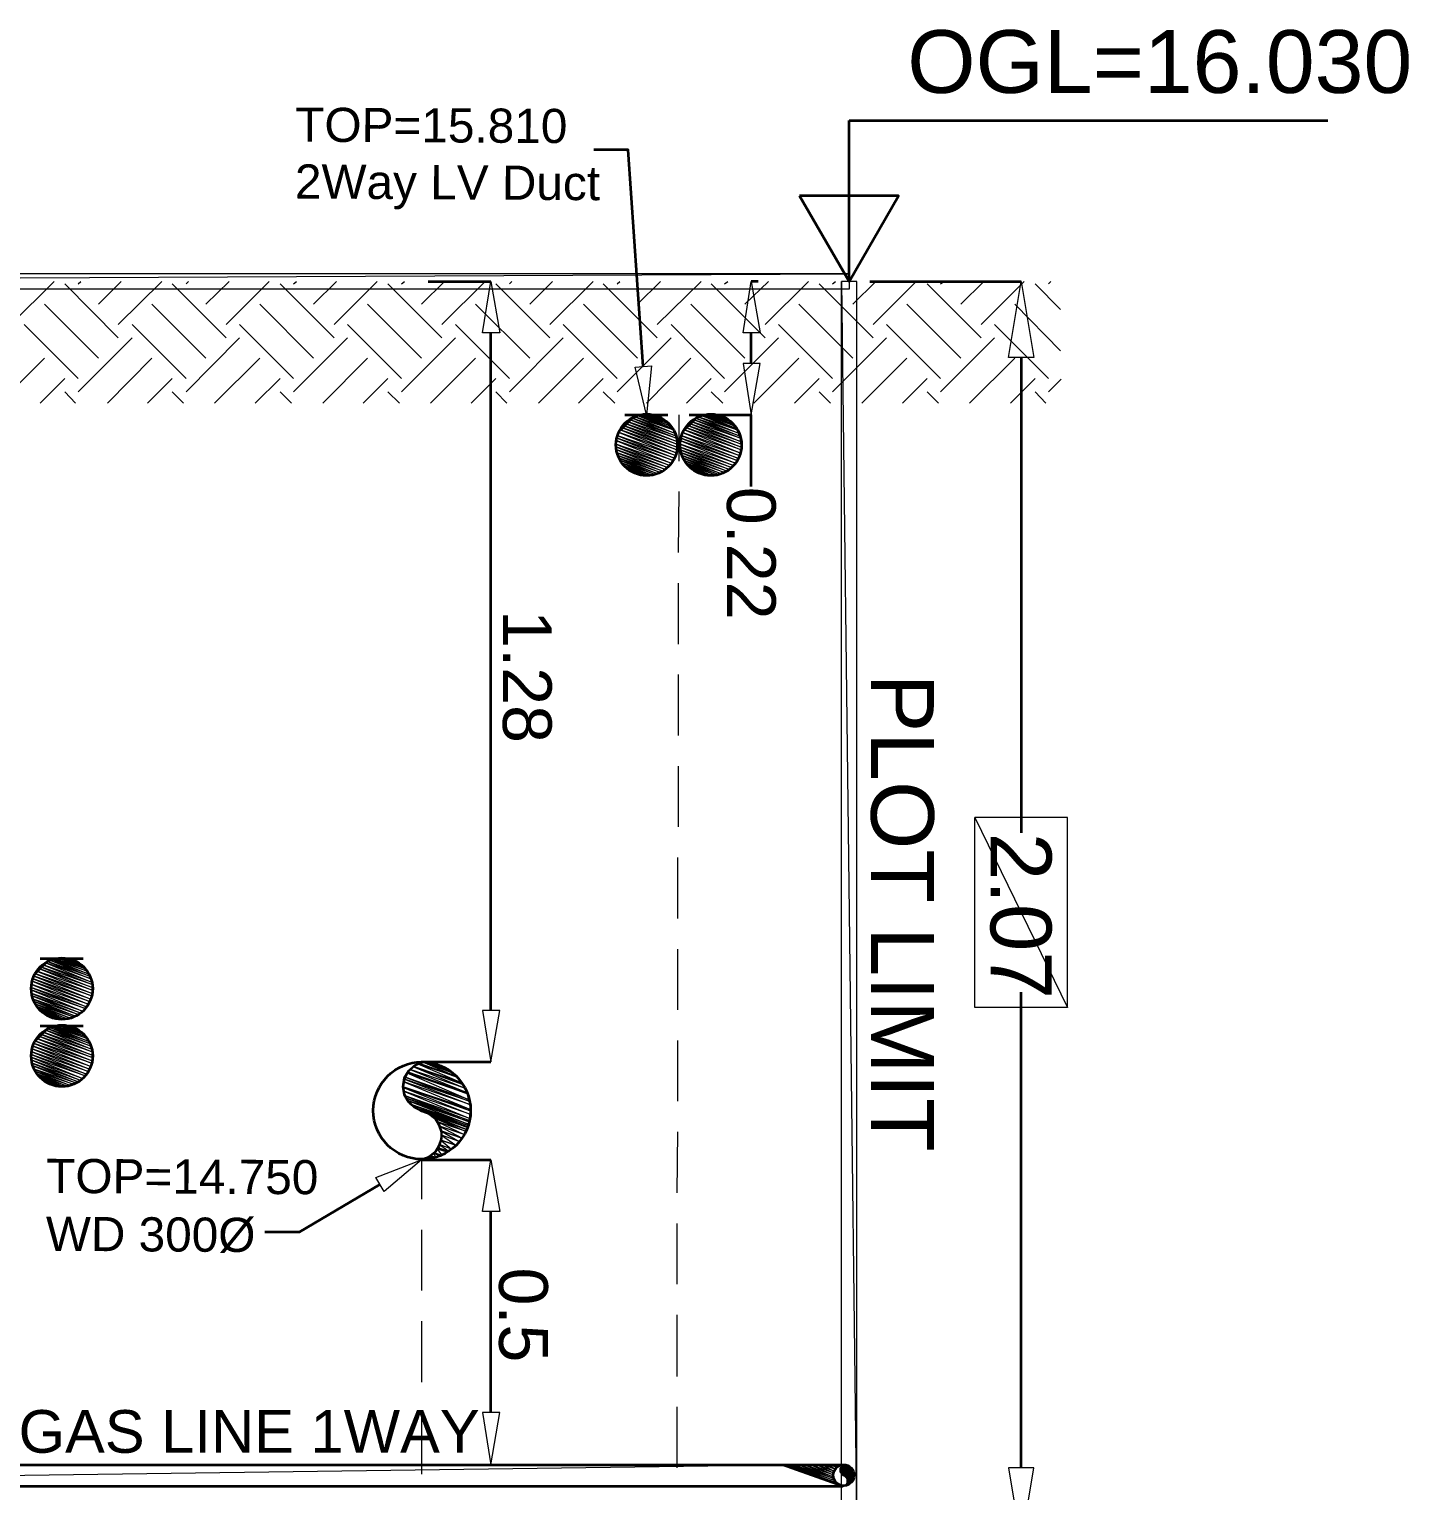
# Model space of a CAD drawing. Header units: inches. Extents: x 27 to 868, y 19 to 613.
# Drawn here: x 589.4 to 687.2, y 126.7 to 230.3 of the extents above; entities that cross this region are included whole.
import ezdxf

# ---------------------------------------------------------------- set-up
doc = ezdxf.new("R2010")
doc.units = ezdxf.units.IN
doc.header["$MEASUREMENT"] = 0
doc.layers.add('PDF_Geometry', color=7, linetype='Continuous')
doc.layers.add('PDF_Text', color=7, linetype='Continuous')
doc.styles.add('PDF Arial', font='arial.ttf')

msp = doc.modelspace()

# ---------------------------------------------------------------- linework, layer by layer
at = {"layer": 'PDF_Geometry', "lineweight": 35}
for points in [[(647.51, 223.85), (681.46, 223.85)], [(647.51, 212.45), (647.51, 223.85)], [(632.92, 206.42), (631.84, 221.78), (629.4, 221.78)], [(644, 218.53), (647.51, 212.45), (651.02, 218.53), (644, 218.53)], [(614.23, 148.42), (608.51, 145.04), (606.08, 145.04)]]:
    msp.add_lwpolyline(points, dxfattribs=at)
at = {"layer": 'PDF_Geometry', "lineweight": 0}
for points in [[(644, 218.53), (647.51, 218.53), (647.51, 212.45), (644, 218.53)], [(633.5, 206.46), (633.14, 203), (632.33, 206.37), (633.5, 206.46)], [(613.96, 148.91), (617.2, 150.17), (614.54, 147.92), (613.96, 148.91)]]:
    msp.add_lwpolyline(points, dxfattribs=at)
at = {"layer": 'PDF_Geometry', "color": 5, "lineweight": 0}
for points in [[(422.16, 212.99), (422.16, 211.91), (647.51, 212.99), (422.16, 212.99)], [(422.16, 211.91), (647.51, 212.99), (647.51, 211.91), (422.16, 211.91)], [(648.05, 212.45), (646.97, 212.45), (648.05, 122.93), (648.05, 212.45)], [(646.97, 212.45), (648.05, 122.93), (646.97, 122.93), (646.97, 212.45)]]:
    msp.add_lwpolyline(points, dxfattribs=at)
at = {"layer": 'PDF_Geometry', "color": 8, "lineweight": 0}
for points in [[(588.06, 209.39), (591.13, 212.45)], [(592.84, 212.27), (593.02, 212.45)], [(594.28, 210.83), (595.9, 212.45)], [(595.67, 209.39), (598.78, 212.45)], [(600.49, 212.27), (600.67, 212.45)], [(601.89, 210.83), (603.56, 212.45)], [(603.33, 209.39), (606.39, 212.45)], [(608.1, 212.27), (608.33, 212.45)], [(609.54, 210.83), (611.17, 212.45)], [(610.99, 209.39), (614.05, 212.45)], [(615.76, 212.27), (615.98, 212.45)], [(617.2, 210.83), (618.82, 212.45)], [(618.64, 209.39), (621.7, 212.45)], [(623.42, 212.27), (623.6, 212.45)], [(624.86, 210.83), (626.48, 212.45)], [(626.3, 209.39), (629.36, 212.45)], [(631.07, 212.27), (631.25, 212.45)], [(632.51, 210.83), (634.13, 212.45)], [(633.91, 209.39), (637.02, 212.45)], [(638.68, 212.27), (638.91, 212.45)], [(640.12, 210.83), (641.79, 212.45)], [(641.56, 209.39), (644.63, 212.45)], [(646.34, 212.27), (646.56, 212.45)], [(647.78, 210.83), (649.4, 212.45)], [(649.22, 209.39), (652.28, 212.45)], [(653.99, 212.27), (654.22, 212.45)], [(655.43, 210.83), (657.06, 212.45)], [(656.88, 209.39), (659.94, 212.45)], [(661.65, 212.27), (661.83, 212.45)], [(595.67, 208.45), (591.89, 212.27)], [(603.33, 208.45), (599.5, 212.27)], [(610.99, 208.45), (607.16, 212.27)], [(618.64, 208.45), (614.81, 212.27)], [(626.3, 208.45), (622.47, 212.27)], [(633.91, 208.45), (630.08, 212.27)], [(641.56, 208.45), (637.74, 212.27)], [(649.22, 208.45), (645.39, 212.27)], [(656.88, 208.45), (653.05, 212.27)], [(662.5, 210.47), (660.7, 212.27)], [(594.28, 207), (590.45, 210.83)], [(601.89, 207), (598.06, 210.83)], [(609.54, 207), (605.72, 210.83)], [(617.2, 207), (613.37, 210.83)], [(624.86, 207), (621.03, 210.83)], [(632.51, 207), (628.68, 210.83)], [(640.12, 207), (636.29, 210.83)], [(647.78, 207), (643.95, 210.83)], [(655.43, 207), (651.61, 210.83)], [(662.5, 207.54), (659.26, 210.83)], [(592.84, 205.56), (589.01, 209.39)], [(600.49, 205.56), (596.67, 209.39)], [(608.1, 205.56), (604.28, 209.39)], [(615.76, 205.56), (611.93, 209.39)], [(623.42, 205.56), (619.59, 209.39)], [(631.07, 205.56), (627.24, 209.39)], [(638.68, 205.56), (634.9, 209.39)], [(646.34, 205.56), (642.51, 209.39)], [(653.99, 205.56), (650.17, 209.39)], [(661.65, 205.56), (657.82, 209.39)], [(592.84, 204.62), (596.67, 208.45)], [(600.49, 204.62), (604.28, 208.45)], [(608.1, 204.62), (611.93, 208.45)], [(615.76, 204.62), (619.59, 208.45)], [(623.42, 204.62), (627.24, 208.45)], [(631.07, 204.62), (634.9, 208.45)], [(638.68, 204.62), (642.51, 208.45)], [(646.34, 204.62), (650.17, 208.45)], [(653.99, 204.62), (657.82, 208.45)], [(587.25, 203.81), (590.45, 207)], [(594.91, 203.81), (598.06, 207)], [(602.52, 203.81), (605.72, 207)], [(610.18, 203.81), (613.37, 207)], [(617.83, 203.81), (621.03, 207)], [(625.49, 203.81), (628.68, 207)], [(633.14, 203.81), (636.29, 207)], [(640.75, 203.81), (643.95, 207)], [(648.41, 203.81), (651.61, 207)], [(656.06, 203.81), (659.26, 207)], [(590.14, 203.81), (591.89, 205.56)], [(597.75, 203.81), (599.5, 205.56)], [(605.4, 203.81), (607.16, 205.56)], [(613.06, 203.81), (614.81, 205.56)], [(620.71, 203.81), (622.47, 205.56)], [(628.32, 203.81), (630.08, 205.56)], [(635.98, 203.81), (637.74, 205.56)], [(643.64, 203.81), (645.39, 205.56)], [(651.29, 203.81), (653.05, 205.56)], [(658.95, 203.81), (660.7, 205.56)], [(661.65, 204.62), (662.55, 205.52)], [(592.66, 203.81), (591.89, 204.62)], [(600.31, 203.81), (599.5, 204.62)], [(607.97, 203.81), (607.16, 204.62)], [(615.62, 203.81), (614.81, 204.62)], [(623.24, 203.81), (622.47, 204.62)], [(630.89, 203.81), (630.08, 204.62)], [(638.55, 203.81), (637.74, 204.62)], [(646.2, 203.81), (645.39, 204.62)], [(653.86, 203.81), (653.05, 204.62)], [(661.47, 203.81), (660.7, 204.62)]]:
    msp.add_lwpolyline(points, dxfattribs=at)
at = {"layer": 'PDF_Geometry', "color": 84, "lineweight": 35, "true_color": 0x259500}
for points in [[(617.65, 212.45), (622.11, 212.45)], [(641.07, 212.45), (640.57, 212.45)], [(648.99, 212.45), (659.71, 212.45)], [(622.11, 160.75), (622.11, 208.81)], [(640.57, 206.64), (640.57, 208.81)], [(659.71, 207.05), (659.71, 173.36)], [(637.69, 203), (640.57, 203)], [(640.57, 197.91), (640.57, 203)], [(659.71, 128.33), (659.71, 162.06)], [(617.16, 157.11), (622.11, 157.11)], [(617.2, 150.17), (622.11, 150.17)], [(622.11, 132.25), (622.11, 146.52)], [(617.2, 128.56), (622.11, 128.56)]]:
    msp.add_lwpolyline(points, dxfattribs=at)
at = {"layer": 'PDF_Geometry', "color": 84, "lineweight": 0, "true_color": 0x259500}
for points in [[(622.74, 208.81), (621.52, 208.81), (622.11, 212.45), (622.74, 208.81)], [(641.2, 208.81), (639.99, 208.81), (640.57, 212.45), (641.2, 208.81)], [(660.61, 207.05), (658.81, 207.05), (659.71, 212.45), (660.61, 207.05)], [(641.2, 206.64), (639.99, 206.64), (640.57, 203), (641.2, 206.64)], [(622.74, 160.75), (621.52, 160.75), (622.11, 157.11), (622.74, 160.75)], [(622.74, 146.52), (621.52, 146.52), (622.11, 150.17), (622.74, 146.52)], [(622.74, 132.25), (621.52, 132.25), (622.11, 128.56), (622.74, 132.25)], [(660.61, 128.33), (658.81, 128.33), (659.71, 122.93), (660.61, 128.33)]]:
    msp.add_lwpolyline(points, dxfattribs=at)
at = {"layer": 'PDF_Geometry', "color": 3, "lineweight": 0}
for points in [[(631.39, 202.1), (635.3, 200.52), (631.3, 201.92), (631.39, 202.1)], [(631.52, 202.23), (635.3, 200.7), (631.39, 202.1), (631.52, 202.23)], [(635.3, 200.7), (631.39, 202.1), (635.3, 200.52), (635.3, 200.7)], [(631.66, 202.37), (635.3, 200.92), (631.52, 202.23), (631.66, 202.37)], [(635.3, 200.92), (631.52, 202.23), (635.3, 200.7), (635.3, 200.92)], [(631.84, 202.5), (635.3, 201.11), (631.66, 202.37), (631.84, 202.5)], [(635.3, 201.11), (631.66, 202.37), (635.3, 200.92), (635.3, 201.11)], [(632.02, 202.64), (635.26, 201.33), (631.84, 202.5), (632.02, 202.64)], [(635.26, 201.33), (631.84, 202.5), (635.3, 201.11), (635.26, 201.33)], [(632.2, 202.73), (635.21, 201.51), (632.02, 202.64), (632.2, 202.73)], [(635.21, 201.51), (632.02, 202.64), (635.26, 201.33), (635.21, 201.51)], [(632.38, 202.82), (635.12, 201.69), (632.2, 202.73), (632.38, 202.82)], [(635.12, 201.69), (632.2, 202.73), (635.21, 201.51), (635.12, 201.69)], [(632.56, 202.91), (635.03, 201.92), (632.38, 202.82), (632.56, 202.91)], [(635.03, 201.92), (632.38, 202.82), (635.12, 201.69), (635.03, 201.92)], [(632.74, 202.95), (634.94, 202.05), (632.56, 202.91), (632.74, 202.95)], [(634.94, 202.05), (632.56, 202.91), (635.03, 201.92), (634.94, 202.05)], [(632.96, 202.95), (634.76, 202.23), (632.74, 202.95), (632.96, 202.95)], [(634.76, 202.23), (632.74, 202.95), (634.94, 202.05), (634.76, 202.23)], [(633.14, 203), (634.67, 202.37), (632.96, 202.95), (633.14, 203)], [(634.67, 202.37), (632.96, 202.95), (634.76, 202.23), (634.67, 202.37)], [(633.41, 202.95), (634.49, 202.55), (633.14, 203), (633.41, 202.95)], [(634.49, 202.55), (633.14, 203), (634.67, 202.37), (634.49, 202.55)], [(633.59, 202.95), (634.31, 202.64), (633.41, 202.95), (633.59, 202.95)], [(634.31, 202.64), (633.41, 202.95), (634.49, 202.55), (634.31, 202.64)], [(633.95, 202.82), (634.09, 202.77), (633.59, 202.95), (633.95, 202.82)], [(634.09, 202.77), (633.59, 202.95), (634.31, 202.64), (634.09, 202.77)], [(635.93, 202.1), (639.85, 200.52), (635.84, 201.92), (635.93, 202.1)], [(636.07, 202.23), (639.85, 200.7), (635.93, 202.1), (636.07, 202.23)], [(639.85, 200.7), (635.93, 202.1), (639.85, 200.52), (639.85, 200.7)], [(636.2, 202.37), (639.85, 200.92), (636.07, 202.23), (636.2, 202.37)], [(639.85, 200.92), (636.07, 202.23), (639.85, 200.7), (639.85, 200.92)], [(636.38, 202.5), (639.81, 201.11), (636.2, 202.37), (636.38, 202.5)], [(639.81, 201.11), (636.2, 202.37), (639.85, 200.92), (639.81, 201.11)], [(636.52, 202.64), (639.81, 201.33), (636.38, 202.5), (636.52, 202.64)], [(639.81, 201.33), (636.38, 202.5), (639.81, 201.11), (639.81, 201.33)], [(636.7, 202.73), (639.72, 201.51), (636.52, 202.64), (636.7, 202.73)], [(639.72, 201.51), (636.52, 202.64), (639.81, 201.33), (639.72, 201.51)], [(636.88, 202.82), (639.67, 201.69), (636.7, 202.73), (636.88, 202.82)], [(639.67, 201.69), (636.7, 202.73), (639.72, 201.51), (639.67, 201.69)], [(637.11, 202.91), (639.54, 201.92), (636.88, 202.82), (637.11, 202.91)], [(639.54, 201.92), (636.88, 202.82), (639.67, 201.69), (639.54, 201.92)], [(637.29, 202.95), (639.45, 202.05), (637.11, 202.91), (637.29, 202.95)], [(639.45, 202.05), (637.11, 202.91), (639.54, 201.92), (639.45, 202.05)], [(637.51, 202.95), (639.31, 202.23), (637.29, 202.95), (637.51, 202.95)], [(639.31, 202.23), (637.29, 202.95), (639.45, 202.05), (639.31, 202.23)], [(637.69, 203), (639.18, 202.37), (637.51, 202.95), (637.69, 203)], [(639.18, 202.37), (637.51, 202.95), (639.31, 202.23), (639.18, 202.37)], [(637.96, 202.95), (639, 202.55), (637.69, 203), (637.96, 202.95)], [(639, 202.55), (637.69, 203), (639.18, 202.37), (639, 202.55)], [(638.1, 202.95), (638.86, 202.64), (637.96, 202.95), (638.1, 202.95)], [(638.86, 202.64), (637.96, 202.95), (639, 202.55), (638.86, 202.64)], [(638.5, 202.82), (638.64, 202.77), (638.1, 202.95), (638.5, 202.82)], [(638.64, 202.77), (638.1, 202.95), (638.86, 202.64), (638.64, 202.77)], [(631.03, 201.15), (634.9, 199.57), (630.98, 200.92), (631.03, 201.15)], [(631.07, 201.33), (635.03, 199.75), (631.03, 201.15), (631.07, 201.33)], [(635.03, 199.75), (631.03, 201.15), (634.9, 199.57), (635.03, 199.75)], [(631.12, 201.51), (635.12, 199.93), (631.07, 201.33), (631.12, 201.51)], [(635.12, 199.93), (631.07, 201.33), (635.03, 199.75), (635.12, 199.93)], [(631.21, 201.74), (635.21, 200.11), (631.12, 201.51), (631.21, 201.74)], [(635.21, 200.11), (631.12, 201.51), (635.12, 199.93), (635.21, 200.11)], [(631.3, 201.92), (635.26, 200.29), (631.21, 201.74), (631.3, 201.92)], [(635.26, 200.29), (631.21, 201.74), (635.21, 200.11), (635.26, 200.29)], [(635.3, 200.52), (631.3, 201.92), (635.26, 200.29), (635.3, 200.52)], [(635.57, 201.15), (639.45, 199.57), (635.53, 200.92), (635.57, 201.15)], [(635.66, 201.51), (639.63, 199.93), (635.57, 201.33), (635.66, 201.51)], [(639.63, 199.93), (635.57, 201.33), (639.58, 199.75), (639.63, 199.93)], [(635.57, 201.33), (639.58, 199.75), (635.57, 201.15), (635.57, 201.33)], [(639.58, 199.75), (635.57, 201.15), (639.45, 199.57), (639.58, 199.75)], [(635.71, 201.74), (639.72, 200.11), (635.66, 201.51), (635.71, 201.74)], [(639.72, 200.11), (635.66, 201.51), (639.63, 199.93), (639.72, 200.11)], [(635.84, 201.92), (639.76, 200.29), (635.71, 201.74), (635.84, 201.92)], [(639.76, 200.29), (635.71, 201.74), (639.72, 200.11), (639.76, 200.29)], [(639.85, 200.52), (635.84, 201.92), (639.76, 200.29), (639.85, 200.52)], [(634.9, 199.57), (630.98, 200.92), (634.81, 199.39), (634.9, 199.57)], [(630.98, 200.92), (634.81, 199.39), (631.03, 200.7), (630.98, 200.92)], [(634.81, 199.39), (631.03, 200.7), (634.63, 199.26), (634.81, 199.39)], [(631.03, 200.7), (634.63, 199.26), (631.03, 200.52), (631.03, 200.7)], [(634.63, 199.26), (631.03, 200.52), (634.49, 199.12), (634.63, 199.26)], [(631.03, 200.52), (634.49, 199.12), (631.07, 200.29), (631.03, 200.52)], [(634.49, 199.12), (631.07, 200.29), (634.31, 198.99), (634.49, 199.12)], [(631.07, 200.29), (634.31, 198.99), (631.12, 200.11), (631.07, 200.29)], [(634.31, 198.99), (631.12, 200.11), (634.13, 198.9), (634.31, 198.99)], [(631.12, 200.11), (634.13, 198.9), (631.21, 199.93), (631.12, 200.11)], [(639.45, 199.57), (635.53, 200.92), (639.31, 199.39), (639.45, 199.57)], [(635.53, 200.92), (639.31, 199.39), (635.53, 200.7), (635.53, 200.92)], [(639.31, 199.39), (635.53, 200.7), (639.18, 199.26), (639.31, 199.39)], [(635.53, 200.7), (639.18, 199.26), (635.53, 200.52), (635.53, 200.7)], [(639.18, 199.26), (635.53, 200.52), (639.04, 199.12), (639.18, 199.26)], [(635.53, 200.52), (639.04, 199.12), (635.62, 200.29), (635.53, 200.52)], [(639.04, 199.12), (635.62, 200.29), (638.86, 198.99), (639.04, 199.12)], [(635.62, 200.29), (638.86, 198.99), (635.66, 200.11), (635.62, 200.29)], [(638.86, 198.99), (635.66, 200.11), (638.68, 198.9), (638.86, 198.99)], [(635.66, 200.11), (638.68, 198.9), (635.75, 199.93), (635.66, 200.11)], [(634.13, 198.9), (631.21, 199.93), (633.95, 198.81), (634.13, 198.9)], [(631.21, 199.93), (633.95, 198.81), (631.3, 199.75), (631.21, 199.93)], [(633.95, 198.81), (631.3, 199.75), (633.77, 198.76), (633.95, 198.81)], [(631.3, 199.75), (633.77, 198.76), (631.43, 199.57), (631.3, 199.75)], [(633.77, 198.76), (631.43, 199.57), (633.55, 198.72), (633.77, 198.76)], [(631.43, 199.57), (633.55, 198.72), (631.52, 199.39), (631.43, 199.57)], [(633.55, 198.72), (631.52, 199.39), (633.37, 198.67), (633.55, 198.72)], [(631.52, 199.39), (633.37, 198.67), (631.7, 199.26), (631.52, 199.39)], [(633.37, 198.67), (631.7, 199.26), (633.14, 198.67), (633.37, 198.67)], [(631.7, 199.26), (633.14, 198.67), (631.84, 199.12), (631.7, 199.26)], [(633.14, 198.67), (631.84, 199.12), (632.96, 198.67), (633.14, 198.67)], [(631.84, 199.12), (632.96, 198.67), (632.02, 198.99), (631.84, 199.12)], [(632.02, 198.99), (632.15, 198.9), (632.69, 198.72), (632.02, 198.99)], [(632.02, 198.99), (632.96, 198.67), (632.69, 198.72), (632.02, 198.99)], [(638.68, 198.9), (635.75, 199.93), (638.46, 198.81), (638.68, 198.9)], [(635.75, 199.93), (638.46, 198.81), (635.8, 199.75), (635.75, 199.93)], [(638.46, 198.81), (635.8, 199.75), (638.28, 198.76), (638.46, 198.81)], [(635.8, 199.75), (638.28, 198.76), (635.93, 199.57), (635.8, 199.75)], [(638.28, 198.76), (635.93, 199.57), (638.1, 198.72), (638.28, 198.76)], [(635.93, 199.57), (638.1, 198.72), (636.07, 199.39), (635.93, 199.57)], [(638.1, 198.72), (636.07, 199.39), (637.87, 198.67), (638.1, 198.72)], [(636.07, 199.39), (637.87, 198.67), (636.2, 199.26), (636.07, 199.39)], [(637.87, 198.67), (636.2, 199.26), (637.65, 198.67), (637.87, 198.67)], [(636.2, 199.26), (637.65, 198.67), (636.34, 199.12), (636.2, 199.26)], [(637.65, 198.67), (636.34, 199.12), (637.47, 198.67), (637.65, 198.67)], [(636.34, 199.12), (637.47, 198.67), (636.56, 198.99), (636.34, 199.12)], [(636.56, 198.99), (636.7, 198.9), (637.2, 198.72), (636.56, 198.99)], [(636.56, 198.99), (637.47, 198.67), (637.2, 198.72), (636.56, 198.99)], [(632.15, 198.9), (632.69, 198.72), (632.56, 198.76), (632.15, 198.9)], [(636.7, 198.9), (637.2, 198.72), (637.06, 198.76), (636.7, 198.9)]]:
    msp.add_lwpolyline(points, dxfattribs=at)
at = {"layer": 'PDF_Geometry', "color": 3, "lineweight": 35}
for points in [[(631.34, 201.96), (632.02, 202.64)], [(631.61, 203), (634.67, 203)], [(635.84, 201.96), (636.56, 202.64)], [(636.16, 203), (639.22, 203)]]:
    msp.add_lwpolyline(points, dxfattribs=at)
at = {"layer": 'PDF_Geometry', "color": 251, "lineweight": 0, "true_color": 0x636466}
for points in [[(635.44, 203), (635.44, 199.71)], [(635.44, 197.55), (635.39, 193.22)], [(635.39, 191.06), (635.39, 186.74)], [(635.39, 184.58), (635.39, 180.25)], [(635.39, 178.09), (635.39, 173.77)], [(635.35, 171.61), (635.35, 167.28)], [(635.35, 165.12), (635.35, 160.8)], [(635.35, 158.64), (635.35, 154.32)], [(635.35, 152.15), (635.3, 147.83)], [(617.2, 150.17), (617.2, 147.38)], [(617.2, 145.22), (617.2, 140.9)], [(635.3, 145.67), (635.3, 141.35)], [(635.3, 139.18), (635.3, 134.82)], [(617.2, 138.73), (617.2, 134.41)], [(635.3, 132.65), (635.3, 128.33)], [(617.2, 132.25), (617.2, 127.88)]]:
    msp.add_lwpolyline(points, dxfattribs=at)
at = {"layer": 'PDF_Geometry', "color": 9, "lineweight": 0, "true_color": 0xbababa}
for points in [[(663, 174.45), (656.42, 174.45), (663, 160.98), (663, 174.45)], [(656.42, 174.45), (663, 160.98), (656.42, 160.98), (656.42, 174.45)], [(616.39, 156.57), (620.4, 154.95), (616.25, 156.39), (616.39, 156.57)], [(616.57, 156.79), (620.26, 155.26), (616.39, 156.57), (616.57, 156.79)], [(620.26, 155.26), (616.39, 156.57), (620.4, 154.95), (620.26, 155.26)], [(616.62, 156.79), (620.08, 155.53), (616.57, 156.79), (616.62, 156.79)], [(620.08, 155.53), (616.57, 156.79), (620.26, 155.26), (620.08, 155.53)], [(616.93, 156.97), (620.04, 155.62), (616.62, 156.79), (616.93, 156.97)], [(620.04, 155.62), (616.62, 156.79), (620.08, 155.53), (620.04, 155.62)], [(616.98, 157.02), (619.72, 156.03), (616.93, 156.97), (616.98, 157.02)], [(619.72, 156.03), (616.93, 156.97), (620.04, 155.62), (619.72, 156.03)], [(617.25, 157.11), (619.68, 156.07), (616.98, 157.02), (617.25, 157.11)], [(619.68, 156.07), (616.98, 157.02), (619.72, 156.03), (619.68, 156.07)], [(617.52, 157.06), (619.27, 156.39), (617.25, 157.11), (617.52, 157.06)], [(619.27, 156.39), (617.25, 157.11), (619.68, 156.07), (619.27, 156.39)], [(617.92, 157.02), (619.14, 156.52), (617.52, 157.06), (617.92, 157.02)], [(619.14, 156.52), (617.52, 157.06), (619.27, 156.39), (619.14, 156.52)], [(618.55, 156.84), (618.69, 156.75), (617.92, 157.02), (618.55, 156.84)], [(618.69, 156.75), (617.92, 157.02), (619.14, 156.52), (618.69, 156.75)], [(615.94, 155.71), (620.67, 153.73), (615.89, 155.35), (615.94, 155.71)], [(615.98, 155.89), (620.62, 154.09), (615.94, 155.71), (615.98, 155.89)], [(620.62, 154.09), (615.94, 155.71), (620.67, 153.73), (620.62, 154.09)], [(616.03, 156.03), (620.58, 154.32), (615.98, 155.89), (616.03, 156.03)], [(620.58, 154.32), (615.98, 155.89), (620.62, 154.09), (620.58, 154.32)], [(616.16, 156.34), (620.53, 154.45), (616.03, 156.03), (616.16, 156.34)], [(620.53, 154.45), (616.03, 156.03), (620.58, 154.32), (620.53, 154.45)], [(616.25, 156.39), (620.44, 154.86), (616.16, 156.34), (616.25, 156.39)], [(620.44, 154.86), (616.16, 156.34), (620.53, 154.45), (620.44, 154.86)], [(620.4, 154.95), (616.25, 156.39), (620.44, 154.86), (620.4, 154.95)], [(620.67, 153.73), (615.89, 155.35), (620.67, 153.64), (620.67, 153.73)], [(615.89, 155.35), (620.67, 153.64), (615.89, 155.31), (615.89, 155.35)], [(620.67, 153.64), (615.89, 155.31), (620.62, 153.41), (620.67, 153.64)], [(615.89, 155.31), (620.62, 153.41), (615.94, 155.04), (615.89, 155.31)], [(620.62, 153.41), (615.94, 155.04), (620.62, 153.1), (620.62, 153.41)], [(615.94, 155.04), (620.62, 153.1), (616.03, 154.72), (615.94, 155.04)], [(620.62, 153.1), (616.03, 154.72), (620.58, 152.96), (620.62, 153.1)], [(616.03, 154.72), (620.58, 152.96), (616.12, 154.54), (616.03, 154.72)], [(620.58, 152.96), (616.12, 154.54), (620.58, 152.87), (620.58, 152.96)], [(616.12, 154.54), (620.58, 152.87), (616.16, 154.41), (616.12, 154.54)], [(620.58, 152.87), (616.16, 154.41), (620.53, 152.69), (620.58, 152.87)], [(616.16, 154.41), (620.53, 152.69), (616.39, 154.13), (616.16, 154.41)], [(620.53, 152.69), (616.39, 154.13), (620.49, 152.6), (620.53, 152.69)], [(616.39, 154.13), (620.49, 152.6), (616.62, 153.91), (616.39, 154.13)], [(620.49, 152.6), (616.62, 153.91), (620.44, 152.51), (620.49, 152.6)], [(616.62, 153.91), (620.44, 152.51), (616.93, 153.77), (616.62, 153.91)], [(620.44, 152.51), (616.93, 153.77), (620.44, 152.51)], [(616.93, 153.77), (620.44, 152.51), (617.07, 153.68), (616.93, 153.77)], [(617.07, 153.68), (617.56, 153.55), (617.25, 153.64), (617.07, 153.68)], [(620.44, 152.51), (617.56, 153.55), (620.44, 152.47), (620.44, 152.51)], [(617.56, 153.55), (620.44, 152.47), (617.83, 153.37), (617.56, 153.55)], [(620.44, 152.47), (617.83, 153.37), (620.4, 152.33), (620.44, 152.47)], [(617.83, 153.37), (620.4, 152.33), (618.1, 153.14), (617.83, 153.37)], [(620.4, 152.33), (618.1, 153.14), (618.15, 153.1), (620.4, 152.33)], [(618.1, 153.14), (620.4, 152.33), (620.4, 152.33), (618.1, 153.14)], [(620.4, 152.33), (618.15, 153.1), (620.31, 152.2), (620.4, 152.33)], [(618.15, 153.1), (620.31, 152.2), (618.33, 152.87), (618.15, 153.1)], [(620.31, 152.2), (618.33, 152.87), (620.22, 151.97), (620.31, 152.2)], [(618.33, 152.87), (620.22, 151.97), (618.46, 152.56), (618.33, 152.87)], [(620.22, 151.97), (618.46, 152.56), (620.08, 151.7), (620.22, 151.97)], [(618.46, 152.56), (620.08, 151.7), (618.55, 152.24), (618.46, 152.56)], [(618.55, 151.57), (619.32, 150.94), (618.46, 151.25), (618.55, 151.57)], [(620.08, 151.7), (618.55, 152.24), (620.08, 151.7)], [(618.55, 152.24), (620.08, 151.7), (620.08, 151.7), (618.55, 152.24)], [(620.08, 151.7), (618.55, 152.24), (619.86, 151.48), (620.08, 151.7)], [(618.55, 152.24), (619.86, 151.48), (618.6, 151.93), (618.55, 152.24)], [(618.6, 151.93), (619.63, 151.21), (618.55, 151.57), (618.6, 151.93)], [(619.63, 151.21), (618.55, 151.57), (619.63, 151.21)], [(618.55, 151.57), (619.63, 151.21), (619.63, 151.21), (618.55, 151.57)], [(619.63, 151.21), (618.55, 151.57), (619.32, 150.94), (619.63, 151.21)], [(619.86, 151.48), (618.6, 151.93), (619.63, 151.21), (619.86, 151.48)], [(617.56, 150.31), (617.7, 150.22), (617.2, 150.17), (617.56, 150.31)], [(617.65, 150.35), (617.56, 150.31), (617.7, 150.22), (617.65, 150.35)], [(617.83, 150.44), (617.88, 150.26), (617.65, 150.35), (617.83, 150.44)], [(617.65, 150.35), (617.88, 150.26), (617.7, 150.22), (617.65, 150.35)], [(618.06, 150.62), (618.19, 150.35), (617.83, 150.44), (618.06, 150.62)], [(618.19, 150.35), (617.83, 150.44), (617.88, 150.26), (618.19, 150.35)], [(618.1, 150.67), (618.55, 150.44), (618.06, 150.62), (618.1, 150.67)], [(618.55, 150.44), (618.06, 150.62), (618.19, 150.35), (618.55, 150.44)], [(618.33, 150.94), (618.64, 150.49), (618.1, 150.67), (618.33, 150.94)], [(618.64, 150.49), (618.1, 150.67), (618.55, 150.44), (618.64, 150.49)], [(618.37, 151.03), (619, 150.71), (618.33, 150.94), (618.37, 151.03)], [(619, 150.71), (618.33, 150.94), (618.64, 150.49), (619, 150.71)], [(618.46, 151.25), (619.14, 150.76), (618.37, 151.03), (618.46, 151.25)], [(619.14, 150.76), (618.37, 151.03), (619, 150.71), (619.14, 150.76)], [(619.32, 150.94), (618.46, 151.25), (619.14, 150.76), (619.32, 150.94)]]:
    msp.add_lwpolyline(points, dxfattribs=at)
at = {"layer": 'PDF_Geometry', "color": 241, "lineweight": 35, "true_color": 0xff6b90}
for points in [[(589.87, 163.46), (590.54, 164.13)], [(590.14, 164.45), (593.2, 164.45)], [(590.14, 159.67), (593.2, 159.67)], [(589.87, 158.68), (590.54, 159.36)]]:
    msp.add_lwpolyline(points, dxfattribs=at)
at = {"layer": 'PDF_Geometry', "color": 241, "lineweight": 0, "true_color": 0xff6b90}
for points in [[(590.05, 163.73), (593.83, 162.2), (589.91, 163.55), (590.05, 163.73)], [(590.18, 163.86), (593.83, 162.38), (590.05, 163.73), (590.18, 163.86)], [(593.83, 162.38), (590.05, 163.73), (593.83, 162.2), (593.83, 162.38)], [(590.36, 164), (593.83, 162.6), (590.18, 163.86), (590.36, 164)], [(593.83, 162.6), (590.18, 163.86), (593.83, 162.38), (593.83, 162.6)], [(590.54, 164.13), (593.78, 162.78), (590.36, 164), (590.54, 164.13)], [(593.78, 162.78), (590.36, 164), (593.83, 162.6), (593.78, 162.78)], [(590.72, 164.22), (593.74, 163.01), (590.54, 164.13), (590.72, 164.22)], [(593.74, 163.01), (590.54, 164.13), (593.78, 162.78), (593.74, 163.01)], [(590.9, 164.31), (593.65, 163.19), (590.72, 164.22), (590.9, 164.31)], [(593.65, 163.19), (590.72, 164.22), (593.74, 163.01), (593.65, 163.19)], [(591.08, 164.36), (593.56, 163.37), (590.9, 164.31), (591.08, 164.36)], [(593.56, 163.37), (590.9, 164.31), (593.65, 163.19), (593.56, 163.37)], [(591.26, 164.4), (593.47, 163.55), (591.08, 164.36), (591.26, 164.4)], [(593.47, 163.55), (591.08, 164.36), (593.56, 163.37), (593.47, 163.55)], [(591.49, 164.45), (593.29, 163.73), (591.26, 164.4), (591.49, 164.45)], [(593.29, 163.73), (591.26, 164.4), (593.47, 163.55), (593.29, 163.73)], [(591.67, 164.45), (593.2, 163.86), (591.49, 164.45), (591.67, 164.45)], [(593.2, 163.86), (591.49, 164.45), (593.29, 163.73), (593.2, 163.86)], [(591.94, 164.45), (593.02, 164), (591.67, 164.45), (591.94, 164.45)], [(593.02, 164), (591.67, 164.45), (593.2, 163.86), (593.02, 164)], [(592.12, 164.4), (592.84, 164.09), (591.94, 164.45), (592.12, 164.4)], [(592.84, 164.09), (591.94, 164.45), (593.02, 164), (592.84, 164.09)], [(592.48, 164.31), (592.61, 164.22), (592.12, 164.4), (592.48, 164.31)], [(592.61, 164.22), (592.12, 164.4), (592.84, 164.09), (592.61, 164.22)], [(589.59, 162.83), (593.56, 161.21), (589.55, 162.6), (589.59, 162.83)], [(589.64, 163.01), (593.65, 161.39), (589.59, 162.83), (589.64, 163.01)], [(593.65, 161.39), (589.59, 162.83), (593.56, 161.21), (593.65, 161.39)], [(589.73, 163.19), (593.74, 161.57), (589.64, 163.01), (589.73, 163.19)], [(593.74, 161.57), (589.64, 163.01), (593.65, 161.39), (593.74, 161.57)], [(589.82, 163.37), (593.78, 161.79), (589.73, 163.19), (589.82, 163.37)], [(593.78, 161.79), (589.73, 163.19), (593.74, 161.57), (593.78, 161.79)], [(589.91, 163.55), (593.83, 161.97), (589.82, 163.37), (589.91, 163.55)], [(593.83, 161.97), (589.82, 163.37), (593.78, 161.79), (593.83, 161.97)], [(593.83, 162.2), (589.91, 163.55), (593.83, 161.97), (593.83, 162.2)], [(589.55, 162.6), (593.42, 161.03), (589.5, 162.38), (589.55, 162.6)], [(593.42, 161.03), (589.5, 162.38), (593.33, 160.89), (593.42, 161.03)], [(589.5, 162.38), (593.33, 160.89), (589.55, 162.2), (589.5, 162.38)], [(593.56, 161.21), (589.55, 162.6), (593.42, 161.03), (593.56, 161.21)], [(593.33, 160.89), (589.55, 162.2), (593.15, 160.71), (593.33, 160.89)], [(589.55, 162.2), (593.15, 160.71), (589.55, 161.97), (589.55, 162.2)], [(593.15, 160.71), (589.55, 161.97), (593.02, 160.57), (593.15, 160.71)], [(589.55, 161.97), (593.02, 160.57), (589.59, 161.79), (589.55, 161.97)], [(593.02, 160.57), (589.59, 161.79), (592.84, 160.48), (593.02, 160.57)], [(589.59, 161.79), (592.84, 160.48), (589.64, 161.57), (589.59, 161.79)], [(592.84, 160.48), (589.64, 161.57), (592.66, 160.35), (592.84, 160.48)], [(589.64, 161.57), (592.66, 160.35), (589.73, 161.39), (589.64, 161.57)], [(592.66, 160.35), (589.73, 161.39), (592.48, 160.3), (592.66, 160.35)], [(589.73, 161.39), (592.48, 160.3), (589.82, 161.21), (589.73, 161.39)], [(592.48, 160.3), (589.82, 161.21), (592.3, 160.21), (592.48, 160.3)], [(589.82, 161.21), (592.3, 160.21), (589.96, 161.03), (589.82, 161.21)], [(592.3, 160.21), (589.96, 161.03), (592.07, 160.17), (592.3, 160.21)], [(589.96, 161.03), (592.07, 160.17), (590.05, 160.89), (589.96, 161.03)], [(592.07, 160.17), (590.05, 160.89), (591.89, 160.12), (592.07, 160.17)], [(590.05, 160.89), (591.89, 160.12), (590.23, 160.71), (590.05, 160.89)], [(591.89, 160.12), (590.23, 160.71), (591.67, 160.12), (591.89, 160.12)], [(590.23, 160.71), (591.67, 160.12), (590.36, 160.57), (590.23, 160.71)], [(591.67, 160.12), (590.36, 160.57), (591.49, 160.12), (591.67, 160.12)], [(590.36, 160.57), (591.49, 160.12), (590.54, 160.44), (590.36, 160.57)], [(590.54, 160.44), (590.68, 160.35), (591.22, 160.17), (590.54, 160.44)], [(590.54, 160.44), (591.49, 160.12), (591.22, 160.17), (590.54, 160.44)], [(590.68, 160.35), (591.22, 160.17), (591.08, 160.21), (590.68, 160.35)], [(591.08, 159.58), (593.56, 158.59), (590.9, 159.54), (591.08, 159.58)], [(591.26, 159.63), (593.47, 158.77), (591.08, 159.58), (591.26, 159.63)], [(593.47, 158.77), (591.08, 159.58), (593.56, 158.59), (593.47, 158.77)], [(591.49, 159.67), (593.29, 158.95), (591.26, 159.63), (591.49, 159.67)], [(593.29, 158.95), (591.26, 159.63), (593.47, 158.77), (593.29, 158.95)], [(591.67, 159.67), (593.2, 159.09), (591.49, 159.67), (591.67, 159.67)], [(593.2, 159.09), (591.49, 159.67), (593.29, 158.95), (593.2, 159.09)], [(591.94, 159.67), (593.02, 159.22), (591.67, 159.67), (591.94, 159.67)], [(593.02, 159.22), (591.67, 159.67), (593.2, 159.09), (593.02, 159.22)], [(592.12, 159.63), (592.84, 159.36), (591.94, 159.67), (592.12, 159.63)], [(592.84, 159.36), (591.94, 159.67), (593.02, 159.22), (592.84, 159.36)], [(592.48, 159.54), (592.61, 159.45), (592.12, 159.63), (592.48, 159.54)], [(592.61, 159.45), (592.12, 159.63), (592.84, 159.36), (592.61, 159.45)], [(589.82, 158.59), (593.78, 157.02), (589.73, 158.41), (589.82, 158.59)], [(589.91, 158.77), (593.83, 157.2), (589.82, 158.59), (589.91, 158.77)], [(593.83, 157.2), (589.82, 158.59), (593.78, 157.02), (593.83, 157.2)], [(590.05, 158.95), (593.83, 157.42), (589.91, 158.77), (590.05, 158.95)], [(593.83, 157.42), (589.91, 158.77), (593.83, 157.2), (593.83, 157.42)], [(590.18, 159.09), (593.83, 157.6), (590.05, 158.95), (590.18, 159.09)], [(593.83, 157.6), (590.05, 158.95), (593.83, 157.42), (593.83, 157.6)], [(590.36, 159.22), (593.83, 157.83), (590.18, 159.09), (590.36, 159.22)], [(593.83, 157.83), (590.18, 159.09), (593.83, 157.6), (593.83, 157.83)], [(590.54, 159.36), (593.78, 158.01), (590.36, 159.22), (590.54, 159.36)], [(593.78, 158.01), (590.36, 159.22), (593.83, 157.83), (593.78, 158.01)], [(590.72, 159.45), (593.74, 158.23), (590.54, 159.36), (590.72, 159.45)], [(593.74, 158.23), (590.54, 159.36), (593.78, 158.01), (593.74, 158.23)], [(590.9, 159.54), (593.65, 158.41), (590.72, 159.45), (590.9, 159.54)], [(593.65, 158.41), (590.72, 159.45), (593.74, 158.23), (593.65, 158.41)], [(593.56, 158.59), (590.9, 159.54), (593.65, 158.41), (593.56, 158.59)], [(589.55, 157.83), (593.42, 156.25), (589.5, 157.65), (589.55, 157.83)], [(593.42, 156.25), (589.5, 157.65), (593.33, 156.12), (593.42, 156.25)], [(589.5, 157.65), (593.33, 156.12), (589.55, 157.42), (589.5, 157.65)], [(589.59, 158.05), (593.56, 156.43), (589.55, 157.83), (589.59, 158.05)], [(593.56, 156.43), (589.55, 157.83), (593.42, 156.25), (593.56, 156.43)], [(589.64, 158.23), (593.65, 156.61), (589.59, 158.05), (589.64, 158.23)], [(593.65, 156.61), (589.59, 158.05), (593.56, 156.43), (593.65, 156.61)], [(589.73, 158.41), (593.74, 156.79), (589.64, 158.23), (589.73, 158.41)], [(593.74, 156.79), (589.64, 158.23), (593.65, 156.61), (593.74, 156.79)], [(593.78, 157.02), (589.73, 158.41), (593.74, 156.79), (593.78, 157.02)], [(593.33, 156.12), (589.55, 157.42), (593.15, 155.94), (593.33, 156.12)], [(589.55, 157.42), (593.15, 155.94), (589.55, 157.24), (589.55, 157.42)], [(593.15, 155.94), (589.55, 157.24), (593.02, 155.8), (593.15, 155.94)], [(589.55, 157.24), (593.02, 155.8), (589.59, 157.02), (589.55, 157.24)], [(593.02, 155.8), (589.59, 157.02), (592.84, 155.71), (593.02, 155.8)], [(589.59, 157.02), (592.84, 155.71), (589.64, 156.84), (589.59, 157.02)], [(592.84, 155.71), (589.64, 156.84), (592.66, 155.62), (592.84, 155.71)], [(589.64, 156.84), (592.66, 155.62), (589.73, 156.61), (589.64, 156.84)], [(592.66, 155.62), (589.73, 156.61), (592.48, 155.53), (592.66, 155.62)], [(589.73, 156.61), (592.48, 155.53), (589.82, 156.43), (589.73, 156.61)], [(592.48, 155.53), (589.82, 156.43), (592.3, 155.44), (592.48, 155.53)], [(589.82, 156.43), (592.3, 155.44), (589.96, 156.25), (589.82, 156.43)], [(592.3, 155.44), (589.96, 156.25), (592.07, 155.4), (592.3, 155.44)], [(589.96, 156.25), (592.07, 155.4), (590.05, 156.12), (589.96, 156.25)], [(592.07, 155.4), (590.05, 156.12), (591.89, 155.35), (592.07, 155.4)], [(590.05, 156.12), (591.89, 155.35), (590.23, 155.94), (590.05, 156.12)], [(591.89, 155.35), (590.23, 155.94), (591.67, 155.35), (591.89, 155.35)], [(590.23, 155.94), (591.67, 155.35), (590.36, 155.85), (590.23, 155.94)], [(591.67, 155.35), (590.36, 155.85), (591.49, 155.35), (591.67, 155.35)], [(590.36, 155.85), (591.49, 155.35), (590.54, 155.71), (590.36, 155.85)], [(590.54, 155.71), (590.68, 155.62), (591.22, 155.44), (590.54, 155.71)], [(590.54, 155.71), (591.49, 155.35), (591.22, 155.44), (590.54, 155.71)], [(590.68, 155.62), (591.22, 155.44), (591.08, 155.44), (590.68, 155.62)]]:
    msp.add_lwpolyline(points, dxfattribs=at)
at = {"layer": 'PDF_Geometry', "color": 1, "lineweight": 0}
for points in [[(616.25, 156.48), (616.3, 156.43), (615.94, 155.98), (616.25, 156.48)], [(616.66, 156.88), (616.71, 156.84), (616.25, 156.48), (616.66, 156.88)], [(616.71, 156.84), (616.25, 156.48), (616.3, 156.43), (616.71, 156.84)], [(617.2, 157.15), (617.25, 157.06), (616.66, 156.88), (617.2, 157.15)], [(617.25, 157.06), (616.66, 156.88), (616.71, 156.84), (617.25, 157.06)], [(615.94, 155.98), (616.03, 155.94), (615.85, 155.35), (615.94, 155.98)], [(616.03, 155.94), (615.85, 155.35), (615.94, 155.35), (616.03, 155.94)], [(616.3, 156.43), (615.94, 155.98), (616.03, 155.94), (616.3, 156.43)], [(615.85, 155.35), (615.94, 155.35), (615.94, 154.77), (615.85, 155.35)], [(615.94, 155.35), (615.94, 154.77), (616.03, 154.81), (615.94, 155.35)], [(615.94, 154.77), (616.03, 154.81), (616.25, 154.27), (615.94, 154.77)], [(616.03, 154.81), (616.25, 154.27), (616.3, 154.32), (616.03, 154.81)], [(616.25, 154.27), (616.3, 154.32), (616.66, 153.86), (616.25, 154.27)], [(616.3, 154.32), (616.66, 153.86), (616.71, 153.91), (616.3, 154.32)], [(616.66, 153.86), (616.71, 153.91), (617.2, 153.59), (616.66, 153.86)], [(616.71, 153.91), (617.2, 153.59), (617.25, 153.68), (616.71, 153.91)], [(617.7, 153.41), (617.25, 153.68), (617.2, 153.59), (617.7, 153.41)], [(617.74, 153.5), (617.7, 153.41), (617.25, 153.68), (617.74, 153.5)], [(618.1, 153.1), (617.74, 153.5), (617.7, 153.41), (618.1, 153.1)], [(618.15, 153.14), (618.1, 153.1), (617.74, 153.5), (618.15, 153.14)], [(618.37, 152.65), (618.15, 153.14), (618.1, 153.1), (618.37, 152.65)], [(618.46, 152.69), (618.37, 152.65), (618.15, 153.14), (618.46, 152.69)], [(618.55, 152.15), (618.46, 152.69), (618.37, 152.65), (618.55, 152.15)], [(618.64, 152.2), (618.55, 152.15), (618.46, 152.69), (618.64, 152.2)], [(618.46, 151.12), (618.37, 151.16), (618.64, 151.66), (618.46, 151.12)], [(618.37, 151.16), (618.64, 151.66), (618.55, 151.66), (618.37, 151.16)], [(618.64, 151.66), (618.55, 151.66), (618.64, 152.2), (618.64, 151.66)], [(618.55, 151.66), (618.64, 152.2), (618.55, 152.15), (618.55, 151.66)], [(617.2, 150.22), (617.74, 150.35), (617.7, 150.4), (617.2, 150.22)], [(617.25, 150.13), (617.2, 150.22), (617.74, 150.35), (617.25, 150.13)], [(617.7, 150.4), (618.15, 150.67), (618.1, 150.71), (617.7, 150.4)], [(617.74, 150.35), (617.7, 150.4), (618.15, 150.67), (617.74, 150.35)], [(618.1, 150.71), (618.46, 151.12), (618.37, 151.16), (618.1, 150.71)], [(618.15, 150.67), (618.1, 150.71), (618.46, 151.12), (618.15, 150.67)]]:
    msp.add_lwpolyline(points, dxfattribs=at)
at = {"layer": 'PDF_Geometry', "color": 30, "lineweight": 0, "true_color": 0xf26722}
for points in [[(642.69, 128.56), (525.87, 128.56), (530.2, 127.02), (642.69, 128.56)], [(642.69, 128.56), (647.01, 127.02), (530.2, 127.02), (642.69, 128.56)], [(642.78, 128.56), (646.79, 127.11), (642.69, 128.56), (642.78, 128.56)], [(646.92, 127.07), (646.92, 127.07), (642.69, 128.56), (646.92, 127.07)], [(646.92, 127.07), (642.69, 128.56), (646.79, 127.11), (646.92, 127.07)], [(642.96, 128.56), (646.65, 127.2), (642.78, 128.56), (642.96, 128.56)], [(646.65, 127.2), (642.78, 128.56), (646.79, 127.11), (646.65, 127.2)], [(643.23, 128.56), (646.56, 127.29), (642.96, 128.56), (643.23, 128.56)], [(646.56, 127.29), (642.96, 128.56), (646.65, 127.2), (646.56, 127.29)], [(643.55, 128.56), (646.47, 127.43), (643.23, 128.56), (643.55, 128.56)], [(646.47, 127.43), (643.23, 128.56), (646.56, 127.29), (646.47, 127.43)], [(643.95, 128.56), (646.43, 127.57), (643.55, 128.56), (643.95, 128.56)], [(646.43, 127.57), (643.55, 128.56), (646.47, 127.43), (646.43, 127.57)], [(644.36, 128.56), (646.38, 127.7), (643.95, 128.56), (644.36, 128.56)], [(646.38, 127.7), (643.95, 128.56), (646.43, 127.57), (646.38, 127.7)], [(644.81, 128.56), (646.38, 127.84), (644.36, 128.56), (644.81, 128.56)], [(646.38, 127.84), (644.36, 128.56), (646.38, 127.7), (646.38, 127.84)], [(645.26, 128.56), (646.38, 127.97), (644.81, 128.56), (645.26, 128.56)], [(646.38, 127.97), (644.81, 128.56), (646.38, 127.84), (646.38, 127.97)], [(645.66, 128.56), (646.43, 128.11), (645.26, 128.56), (645.66, 128.56)], [(646.43, 128.11), (645.26, 128.56), (646.38, 127.97), (646.43, 128.11)], [(646.07, 128.56), (646.52, 128.24), (645.66, 128.56), (646.07, 128.56)], [(646.52, 128.24), (645.66, 128.56), (646.43, 128.11), (646.52, 128.24)], [(646.47, 128.56), (646.61, 128.38), (646.07, 128.56), (646.47, 128.56)], [(646.61, 128.38), (646.07, 128.56), (646.52, 128.24), (646.61, 128.38)], [(646.74, 128.56), (646.74, 128.47), (646.47, 128.56), (646.74, 128.56)], [(646.74, 128.47), (646.47, 128.56), (646.61, 128.38), (646.74, 128.47)], [(647.01, 128.56), (646.88, 128.51), (646.74, 128.56), (647.01, 128.56)], [(646.88, 128.51), (646.74, 128.56), (646.74, 128.47), (646.88, 128.51)], [(646.88, 128.51), (647.01, 128.56), (646.88, 128.51)], [(647.15, 128.56), (647.01, 128.56), (647.01, 128.56), (647.15, 128.56)], [(647.06, 127.02), (647.01, 127.02), (646.92, 127.07), (647.06, 127.02)], [(647.01, 127.02), (647.06, 127.02), (647.01, 127.02)]]:
    msp.add_lwpolyline(points, dxfattribs=at)
at = {"layer": 'PDF_Geometry', "color": 32, "lineweight": 35, "true_color": 0xcd6928}
for points in [[(525.87, 128.56), (647.15, 128.56)], [(647.06, 127.02), (525.87, 127.02)]]:
    msp.add_lwpolyline(points, dxfattribs=at)
at = {"layer": 'PDF_Geometry', "color": 32, "lineweight": 0, "true_color": 0xcd6928}
for points in [[(647.15, 128.51), (646.97, 128.42), (646.88, 128.29), (646.88, 128.06), (646.97, 127.88), (647.1, 127.79)], [(647.06, 128.51), (647.69, 128.24), (647.01, 128.47), (647.06, 128.51)], [(647.1, 128.51), (647.69, 128.29), (647.06, 128.51), (647.1, 128.51)], [(647.69, 128.29), (647.06, 128.51), (647.69, 128.24), (647.69, 128.29)], [(647.15, 128.51), (647.64, 128.33), (647.1, 128.51), (647.15, 128.51)], [(647.64, 128.33), (647.1, 128.51), (647.69, 128.29), (647.64, 128.33)], [(647.28, 128.51), (647.51, 128.42), (647.15, 128.51), (647.28, 128.51)], [(647.55, 128.38), (647.55, 128.38), (647.15, 128.51), (647.55, 128.38)], [(647.55, 128.38), (647.15, 128.51), (647.51, 128.42), (647.55, 128.38)], [(647.55, 128.38), (647.15, 128.51), (647.64, 128.33), (647.55, 128.38)], [(647.33, 128.51), (647.46, 128.47), (647.28, 128.51), (647.33, 128.51)], [(647.46, 128.47), (647.28, 128.51), (647.51, 128.42), (647.46, 128.47)], [(646.92, 128.33), (647.82, 127.97), (646.88, 128.33), (646.92, 128.33)], [(647.82, 127.97), (646.88, 128.33), (647.87, 127.93), (647.82, 127.97)], [(646.88, 128.33), (647.87, 127.93), (646.88, 128.24), (646.88, 128.33)], [(647.87, 127.88), (647.87, 127.88), (646.88, 128.24), (647.87, 127.88)], [(647.87, 127.88), (646.88, 128.24), (647.87, 127.93), (647.87, 127.88)], [(647.87, 127.88), (646.88, 128.24), (647.87, 127.84), (647.87, 127.88)], [(646.88, 128.24), (647.87, 127.84), (646.88, 128.2), (646.88, 128.24)], [(647.87, 127.84), (646.88, 128.2), (647.87, 127.75), (647.87, 127.84)], [(646.88, 128.2), (647.87, 127.75), (646.88, 128.11), (646.88, 128.2)], [(647.87, 127.75), (646.88, 128.11), (647.87, 127.75)], [(646.88, 128.11), (647.87, 127.75), (647.87, 127.75), (646.88, 128.11)], [(647.87, 127.75), (646.88, 128.11), (647.87, 127.7), (647.87, 127.75)], [(646.88, 128.11), (647.87, 127.7), (646.88, 128.02), (646.88, 128.11)], [(647.87, 127.7), (646.88, 128.02), (647.82, 127.66), (647.87, 127.7)], [(646.88, 128.02), (647.82, 127.66), (646.92, 127.97), (646.88, 128.02)], [(646.97, 128.42), (647.78, 128.06), (646.92, 128.38), (646.97, 128.42)], [(647.78, 128.06), (646.92, 128.38), (647.82, 128.02), (647.78, 128.06)], [(646.92, 128.38), (647.82, 128.02), (646.92, 128.33), (646.92, 128.38)], [(647.82, 128.02), (646.92, 128.33), (647.82, 127.97), (647.82, 128.02)], [(647.82, 127.66), (646.92, 127.97), (647.82, 127.61), (647.82, 127.66)], [(646.92, 127.97), (647.82, 127.61), (646.97, 127.93), (646.92, 127.97)], [(647.01, 128.47), (647.78, 128.15), (646.97, 128.42), (647.01, 128.47)], [(647.78, 128.15), (646.97, 128.42), (647.78, 128.15)], [(646.97, 128.42), (647.78, 128.15), (647.78, 128.15), (646.97, 128.42)], [(647.78, 128.15), (646.97, 128.42), (647.78, 128.06), (647.78, 128.15)], [(647.82, 127.61), (646.97, 127.93), (647.82, 127.61)], [(646.97, 127.93), (647.82, 127.61), (647.82, 127.61), (646.97, 127.93)], [(647.82, 127.61), (646.97, 127.93), (647.82, 127.57), (647.82, 127.61)], [(646.97, 127.93), (647.82, 127.57), (647.01, 127.88), (646.97, 127.93)], [(647.69, 128.24), (647.01, 128.47), (647.78, 128.15), (647.69, 128.24)], [(647.82, 127.57), (647.01, 127.88), (647.06, 127.84), (647.82, 127.57)], [(647.01, 127.88), (647.82, 127.57), (647.82, 127.57), (647.01, 127.88)], [(647.82, 127.57), (647.06, 127.84), (647.82, 127.57)], [(647.06, 127.84), (647.82, 127.57), (647.1, 127.79), (647.06, 127.84)], [(647.06, 127.02), (647.28, 127.11), (647.37, 127.29), (647.37, 127.52), (647.28, 127.7), (647.1, 127.79)], [(647.82, 127.57), (647.1, 127.79), (647.19, 127.75), (647.82, 127.57)], [(647.1, 127.79), (647.82, 127.57), (647.82, 127.57), (647.1, 127.79)], [(647.82, 127.57), (647.19, 127.75), (647.82, 127.52), (647.82, 127.57)], [(647.19, 127.75), (647.82, 127.52), (647.24, 127.7), (647.19, 127.75)], [(647.82, 127.52), (647.24, 127.7), (647.78, 127.52), (647.82, 127.52)], [(647.24, 127.7), (647.78, 127.52), (647.28, 127.66), (647.24, 127.7)], [(647.78, 127.52), (647.28, 127.66), (647.78, 127.48), (647.78, 127.52)], [(647.28, 127.66), (647.78, 127.48), (647.33, 127.61), (647.28, 127.66)], [(647.78, 127.48), (647.33, 127.61), (647.78, 127.48)], [(647.33, 127.61), (647.78, 127.48), (647.78, 127.48), (647.33, 127.61)], [(647.78, 127.48), (647.33, 127.61), (647.73, 127.43), (647.78, 127.48)], [(647.33, 127.61), (647.73, 127.43), (647.37, 127.57), (647.33, 127.61)], [(647.73, 127.43), (647.37, 127.57), (647.73, 127.34), (647.73, 127.43)], [(647.37, 127.57), (647.73, 127.34), (647.37, 127.48), (647.37, 127.57)], [(647.73, 127.34), (647.37, 127.48), (647.69, 127.34), (647.73, 127.34)], [(647.37, 127.48), (647.69, 127.34), (647.37, 127.43), (647.37, 127.48)], [(647.06, 127.02), (647.06, 127.02), (647.15, 127.07), (647.06, 127.02)], [(647.06, 127.02), (647.15, 127.07), (647.19, 127.07), (647.06, 127.02)], [(647.19, 127.11), (647.24, 127.07), (647.15, 127.07), (647.19, 127.11)], [(647.19, 127.07), (647.19, 127.07), (647.15, 127.07), (647.19, 127.07)], [(647.19, 127.07), (647.15, 127.07), (647.24, 127.07), (647.19, 127.07)], [(647.24, 127.11), (647.28, 127.07), (647.19, 127.11), (647.24, 127.11)], [(647.28, 127.07), (647.19, 127.11), (647.24, 127.07), (647.28, 127.07)], [(647.28, 127.16), (647.37, 127.07), (647.24, 127.11), (647.28, 127.16)], [(647.37, 127.07), (647.24, 127.11), (647.28, 127.07), (647.37, 127.07)], [(647.33, 127.2), (647.37, 127.11), (647.28, 127.16), (647.33, 127.2)], [(647.37, 127.11), (647.28, 127.16), (647.37, 127.07), (647.37, 127.11)], [(647.37, 127.25), (647.51, 127.16), (647.33, 127.2), (647.37, 127.25)], [(647.46, 127.16), (647.46, 127.16), (647.33, 127.2), (647.46, 127.16)], [(647.46, 127.16), (647.33, 127.2), (647.51, 127.16), (647.46, 127.16)], [(647.46, 127.16), (647.33, 127.2), (647.37, 127.11), (647.46, 127.16)], [(647.69, 127.34), (647.37, 127.43), (647.69, 127.29), (647.69, 127.34)], [(647.37, 127.43), (647.69, 127.29), (647.37, 127.39), (647.37, 127.43)], [(647.69, 127.29), (647.37, 127.39), (647.64, 127.25), (647.69, 127.29)], [(647.37, 127.39), (647.64, 127.25), (647.37, 127.34), (647.37, 127.39)], [(647.64, 127.25), (647.37, 127.34), (647.6, 127.25), (647.64, 127.25)], [(647.37, 127.34), (647.6, 127.25), (647.37, 127.29), (647.37, 127.34)], [(647.6, 127.25), (647.37, 127.29), (647.55, 127.2), (647.6, 127.25)], [(647.37, 127.29), (647.55, 127.2), (647.37, 127.25), (647.37, 127.29)], [(647.55, 127.2), (647.37, 127.25), (647.51, 127.16), (647.55, 127.2)]]:
    msp.add_lwpolyline(points, dxfattribs=at)
at = {"layer": 'PDF_Geometry', "color": 3, "lineweight": 35}
for centre in [(633.16, 200.86), (637.71, 200.86)]:
    msp.add_circle(centre, 2.18, dxfattribs=at)
at = {"layer": 'PDF_Geometry', "color": 241, "lineweight": 35, "true_color": 0xff6b90}
for centre in [(591.69, 162.31), (591.69, 157.54)]:
    msp.add_circle(centre, 2.18, dxfattribs=at)
at = {"layer": 'PDF_Geometry', "color": 1, "lineweight": 35}
msp.add_circle((617.22, 153.66), 3.45, dxfattribs=at)
at = {"layer": 'PDF_Geometry', "color": 32, "lineweight": 35, "true_color": 0xcd6928}
msp.add_circle((647.13, 127.81), 0.743, dxfattribs=at)

# ---------------------------------------------------------------- texts
at = {"layer": 'PDF_Text', "insert": (651.64, 225.75), "char_height": 4.4512, "attachment_point": 7, "style": 'PDF Arial'}
msp.add_mtext('\\W1.000907;OGL=16.030', dxfattribs=at)
at = {"layer": 'PDF_Text', "color": 3, "char_height": 2.4224, "attachment_point": 7, "style": 'PDF Arial'}
for s, insert, rotation in [('\\W1.000983;TOP=15.810', (608.23, 222.32), 359.7135), ('\\W1.000692;2Way LV Duct', (608.2, 217.6), 359.6658)]:
    msp.add_mtext(s, dxfattribs=dict(at, insert=insert, rotation=rotation))
at = {"layer": 'PDF_Text', "attachment_point": 7, "rotation": 270, "style": 'PDF Arial'}
for s, insert, char_height in [('\\W1.001208;0.22', (638.8, 197.89), 3.4606), ('\\W1.000905;1.28', (622.91, 189.14), 3.4606), ('\\W1.001043;2.07', (657.48, 173.36), 4.3257), ('\\W1.001164;0.5', (622.64, 142.54), 3.4606)]:
    msp.add_mtext(s, dxfattribs=dict(at, insert=insert, char_height=char_height))
at = {"layer": 'PDF_Text', "color": 251, "true_color": 0x636466, "insert": (649.01, 184.64), "char_height": 4.4512, "attachment_point": 7, "rotation": 270, "style": 'PDF Arial'}
msp.add_mtext('\\W1.000815;PLOT LIMIT', dxfattribs=at)
at = {"layer": 'PDF_Text', "color": 1, "char_height": 2.4224, "attachment_point": 7, "style": 'PDF Arial'}
for s, insert, rotation in [('\\W1.000983;TOP=14.750', (590.57, 147.79), 359.7135), ('\\W1.000610;WD 300Ø', (590.54, 143.63), 359.6658)]:
    msp.add_mtext(s, dxfattribs=dict(at, insert=insert, rotation=rotation))
at = {"layer": 'PDF_Text', "color": 30, "true_color": 0xf26722, "insert": (577.09, 129.36), "char_height": 3.028, "attachment_point": 7, "style": 'PDF Arial'}
msp.add_mtext('\\W1.000839;PRO. GAS LINE 1WAY', dxfattribs=at)

doc.saveas('drawing.dxf')
